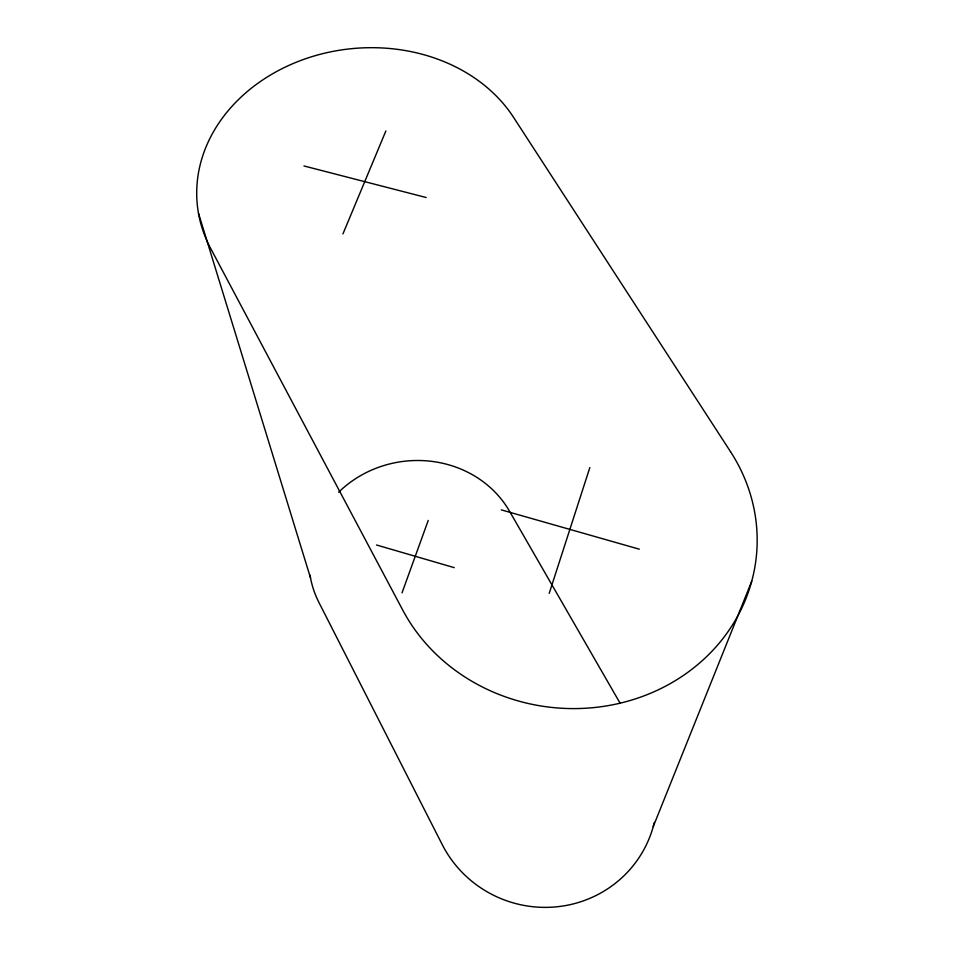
<?xml version="1.0" encoding="UTF-8"?>
<svg xmlns="http://www.w3.org/2000/svg" width="955" height="955" viewBox="0 0 955 955"><rect width="100%" height="100%" fill="white"/><g stroke="black" fill="none" stroke-linecap="round" stroke-linejoin="round"><path stroke-width="1.43" d="M549.197 593.377L589.844 467.544M402.031 592.828L428.234 520.427M653.244 826.588L751.728 581.201M342.94 233.927L385.88 130.942M303.941 165.955L426.217 197.53M501.28 509.863L639.301 549.185M376.521 544.995L454.282 567.652M620.082 703.178L509.504 511.188A106.554 98.246 -7.7 0 0 338.631 492.243M198.461 213.168L310.506 577.87M654.342 822.339A113.824 111.329 18.7 0 1 557.266 906.749A113.824 111.329 18.7 0 1 442.249 844.638L318.898 602.39A106.554 98.246 -7.7 0 1 310.029 575.065M730.503 451.643L513.551 117.346A168.45 139.49 -6.1 0 0 292.099 63.973A168.45 139.49 -6.1 0 0 210.589 248.264L402.831 610.245A186.858 171.076 5.5 0 0 659.762 689.092A186.858 171.076 5.5 0 0 730.503 451.643"/></g></svg>
